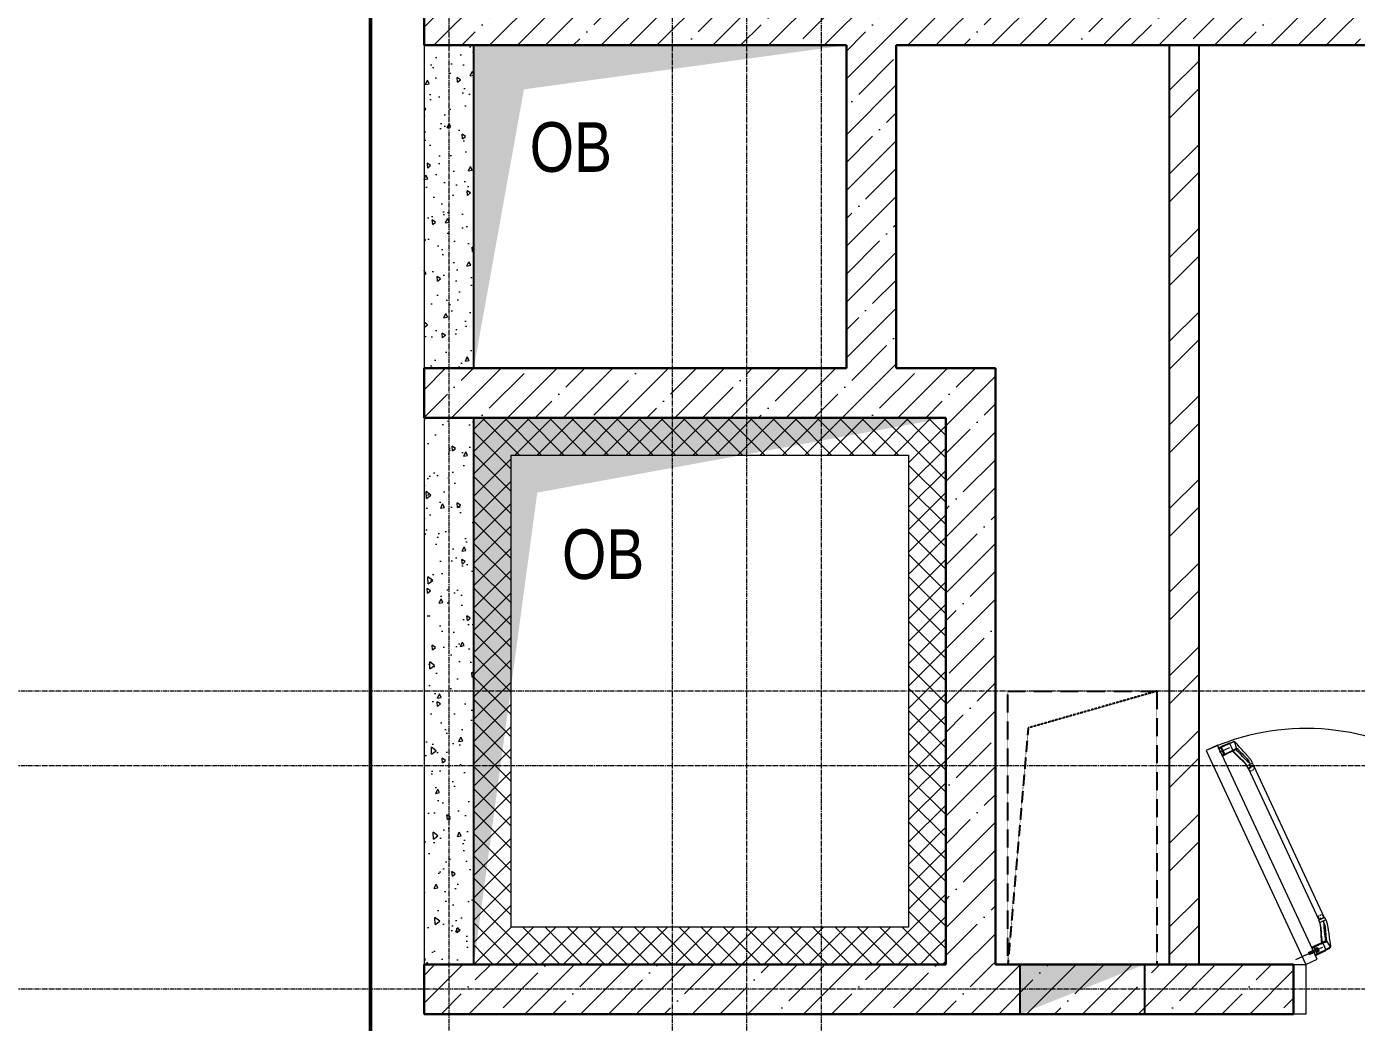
# Model space of a CAD drawing. Header units: millimetres. Extents: x -7155 to 483283, y -227682 to 148426.
# Drawn here: x 9700 to 15053, y 25367 to 29375 of the extents above; entities that cross this region are included whole.
import ezdxf

# ---------------------------------------------------------------- set-up
doc = ezdxf.new("R2010")
doc.units = ezdxf.units.MM
for name, pattern in [('CENTER2', [28.575, 19.05, -3.175, 3.175, -3.175]), ('CENTERLINE', [30, 12, -1.5, 3, -1.5, 12]), ('HIDDEN', [9.525, 6.35, -3.175])]:
    doc.linetypes.add(name, pattern=pattern)
for name, color, linetype, lineweight in [('АР_Двери_внутренние', 5, 'Continuous', 9), ('АР_Двери_внутренние_антипаника', 7, 'Continuous', 0), ('АР_Стены ЖБ', 7, 'Continuous', 30), ('АР_Стены кирпич', 32, 'Continuous', 25), ('АР_Стены ПЕНОблок', 52, 'Continuous', 20), ('АР_Утеплитель', 31, 'Continuous', 0), ('АР_Штриховка', 8, 'Continuous', 0), ('ОВ_Шахты', 1, 'Continuous', 5)]:
    doc.layers.add(name, color=color, linetype=linetype, lineweight=lineweight)
doc.layers.add('АР_Оси_РД_100', color=7, linetype='Continuous', lineweight=0, true_color=0x525252)
doc.layers.add('РД_Оси_100', color=7, linetype='Continuous', lineweight=0, true_color=0x525252)
doc.styles.add('style1', font='ARIALN.TTF')

# ---------------------------------------------------------------- blocks, each defined once
blk = doc.blocks.new('СОШ_2200_АР_ОСИ_М100_28.05.24')
at = {"layer": 'АР_Оси_РД_100', "linetype": 'CENTER2'}
for points in [[(11400, 139938.679), (11400, -6155)], [(12000.12, -6155), (12300, -5755), (12300, 139538.679), (12000, 139938.679)], [(12600, -6155), (12600, 139938.679)], [(13200, -6155), (12900, -5755), (12900, 139538.679), (13220.167, 139939.357)], [(29555, 26700), (-5454.958, 26700), (-5954.958, 26850)], [(29555, 26400), (-5454.958, 26400), (-5954.958, 26250)], [(29555, 25500), (-5954.958, 25500)]]:
    blk.add_lwpolyline(points, dxfattribs=at)

msp = doc.modelspace()

# ---------------------------------------------------------------- hatches: boundary and pattern name
at = {"layer": 'АР_Штриховка', "linetype": 'Continuous', "lineweight": 5, "true_color": 0x000000}
h = msp.add_hatch(dxfattribs=at)
h.set_pattern_fill('ANSI35', color=18, scale=25, angle=1.3e-14, style=0)
h.paths.add_polyline_path([(11300, 29300), (11500, 29500), (11500, 30600), (11300, 30600)], flags=0)
h.paths.add_polyline_path([(11300, 32400), (11500, 32400), (11500, 33500), (11300, 33700)], flags=0)
h = msp.add_hatch(dxfattribs=at)
h.set_pattern_fill('ANSI35', color=18, scale=25, style=0)
h.paths.add_polyline_path([(11500, 29500), (11300, 29300), (13000, 29300), (13066.7, 29350), (13000, 29500)], flags=0)
h.paths.add_polyline_path([(13000, 29500), (13066.7, 29350), (13200, 29300), (18100, 29300), (18233.3, 29350), (18300, 29500)], flags=0)
h.paths.add_polyline_path([(18300, 29500), (18233.3, 29350), (18300, 29300), (20000, 29300), (20050, 29366.7), (20000, 29500)], flags=0)
h = msp.add_hatch(dxfattribs=at)
h.set_pattern_fill('ANSI35', color=18, scale=25, angle=-360, style=0)
h.paths.add_polyline_path([(13200, 29300), (13066.7, 29350), (13000, 29300), (13000, 28000), (13066.7, 27950), (13200, 28000)], flags=0)
at = {"layer": 'АР_Штриховка', "linetype": 'Continuous', "lineweight": 0, "true_color": 0x000000}
h = msp.add_hatch(dxfattribs=at)
h.set_pattern_fill('AR-CONC', color=18, angle=45, style=0)
h.paths.add_polyline_path([(11300, 28000), (11500, 28000), (11500, 29300), (11300, 29300)], flags=0)
h = msp.add_hatch(dxfattribs=at)
h.set_pattern_fill('ANSI32', color=18, scale=25, angle=-360, style=0)
h.paths.add_polyline_path([(14420, 29300), (14300, 29300), (14300, 25600), (14420, 25600)], flags=0)
at = {"layer": 'АР_Штриховка', "linetype": 'Continuous', "lineweight": 5, "true_color": 0x000000}
h = msp.add_hatch(dxfattribs=at)
h.set_pattern_fill('ANSI35', color=18, scale=25, angle=-360, style=0)
h.paths.add_polyline_path([(11300, 28000), (11300, 27800), (13000, 27800), (13066.7, 27950), (13000, 28000)], flags=0)
h.paths.add_polyline_path([(13200, 28000), (13066.7, 27950), (13000, 27800), (13400, 27800), (13600, 28000)], flags=0)
h = msp.add_hatch(dxfattribs=at)
h.set_pattern_fill('ANSI35', color=18, scale=25, angle=-360, style=0)
h.paths.add_polyline_path([(13600, 28000), (13400, 27800), (13400, 25600), (13466.7, 25550), (13600, 25600)], flags=0)
at = {"layer": 'АР_Штриховка', "linetype": 'Continuous', "lineweight": 0, "true_color": 0x000000}
h = msp.add_hatch(dxfattribs=at)
h.set_pattern_fill('AR-CONC', color=18, angle=45, style=0)
h.paths.add_polyline_path([(11300, 25600), (11500, 25600), (11500, 27800), (11300, 27800)], flags=0)
h = msp.add_hatch(dxfattribs=at)
h.set_pattern_fill('ANSI37', color=18, scale=20, style=0)
h.paths.add_polyline_path([(11500, 25600), (11650, 25750), (11650, 27650), (11500, 27800)], flags=0)
h = msp.add_hatch(dxfattribs=at)
h.set_pattern_fill('ANSI37', color=18, scale=20, angle=-360, style=0)
h.paths.add_polyline_path([(11500, 27800), (11650, 27650), (13250, 27650), (13400, 27800)], flags=0)
h = msp.add_hatch(dxfattribs=at)
h.set_pattern_fill('ANSI37', color=18, scale=20, angle=-360, style=0)
h.paths.add_polyline_path([(13400, 27800), (13250, 27650), (13250, 25750), (13400, 25600)], flags=0)
h = msp.add_hatch(dxfattribs=at)
h.set_pattern_fill('ANSI37', color=18, scale=20, style=0)
h.paths.add_polyline_path([(13400, 25600), (13250, 25750), (11650, 25750), (11500, 25600)], flags=0)
at = {"layer": 'АР_Штриховка', "linetype": 'Continuous', "lineweight": 5, "true_color": 0x000000}
h = msp.add_hatch(dxfattribs=at)
h.set_pattern_fill('ANSI35', color=18, scale=25, style=0)
h.paths.add_polyline_path([(18300, 25400), (18100, 25600), (16300, 25600), (16300, 25400)], flags=0)
h.paths.add_polyline_path([(14800, 25400), (14800, 25600), (13600, 25600), (13466.7, 25550), (13400, 25400)], flags=0)
h.paths.add_polyline_path([(13400, 25400), (13466.7, 25550), (13400, 25600), (11300, 25600), (11300, 25400)], flags=0)

# ---------------------------------------------------------------- linework, layer by layer
at = {"color": 18, "linetype": 'Continuous', "true_color": 0x000000}
for p, q in [((11500, 28000), (11500, 29300)), ((11500, 29300), (13000, 29300)), ((13000, 29300), (13000, 28000)), ((13000, 28000), (11500, 28000)), ((11500, 25600), (11500, 27800)), ((11500, 27800), (13400, 27800)), ((13400, 27800), (13400, 25600)), ((13400, 25600), (11500, 25600)), ((13700, 25400), (13700, 25600)), ((13700, 25600), (14200, 25600)), ((14200, 25600), (14200, 25400)), ((14200, 25400), (13700, 25400))]:
    msp.add_line(p, q, dxfattribs=at)
at = {"color": 18, "linetype": 'HIDDEN', "ltscale": 0.07, "true_color": 0x000000}
for p, q in [((13650, 26700), (14250, 26700)), ((13650, 25600), (13650, 26700)), ((14250, 26700), (13731.9, 26551.9)), ((14250, 26700), (14250, 25600)), ((13731.9, 26551.9), (13650, 25600)), ((14250, 25600), (13650, 25600))]:
    msp.add_line(p, q, dxfattribs=at)
at = {"color": 1, "lineweight": 50}
msp.add_lwpolyline([(12013, 13770), (8049, 13770), (8049, 23114), (8049, 23114), (340.2, 23121.1), (340.2, 26400), (8107, 26400), (8107, 38493), (11900, 38493), (11906.3, 33940.1), (11084, 33940.1), (11084, 32130), (11084, 25094), (20554, 25094), (20520, 26066), (26487, 26066), (26487, 25653), (27232, 25653), (27232, 22077), (26434, 22077), (26434, 21700), (11906, 21700), (11906, 13770)], dxfattribs=at)
at = {"color": 18, "linetype": 'Continuous', "true_color": 0x000000}
for points in [[(11500, 28000), (11500, 29300), (11702, 29122.4), (13000, 29300)], [(11500, 25600), (11500, 27800), (11755.8, 27499.5), (13400, 27800)], [(13700, 25400), (13700, 25600), (13950, 25500), (14200, 25600)]]:
    msp.add_solid(points, dxfattribs=at)
at = {"layer": 'АР_Двери_внутренние', "color": 18, "linetype": 'Continuous', "lineweight": 9, "true_color": 0x000000}
for points in [[(14850, 25600), (14895.3, 25621.1), (14493.8, 26482.1), (14448.5, 26461)], [(14850, 25400), (14800, 25400), (14800, 25600), (14850, 25600)]]:
    msp.add_lwpolyline(points, close=True, dxfattribs=at)
msp.add_arc((14850, 25600), 950, 0, 115, dxfattribs=at)
at = {"layer": 'АР_Двери_внутренние_антипаника', "color": 18, "linetype": 'Continuous', "true_color": 0x000000}
for p, q in [((14498.5, 26471.8), (14507.1, 26475.7)), ((14513.9, 26438.8), (14498.5, 26471.8)), ((14508.2, 26471.8), (14500.2, 26468.2)), ((14507, 26475.3), (14507.1, 26475.7)), ((14507.1, 26474.5), (14507, 26475.3)), ((14508, 26475.9), (14507.1, 26475.7)), ((14507.3, 26473.9), (14507.1, 26474.5)), ((14507.6, 26473.2), (14507.3, 26473.9)), ((14507.9, 26472.5), (14507.6, 26473.2)), ((14508.2, 26471.8), (14507.9, 26472.5)), ((14508.5, 26475.8), (14508, 26475.9)), ((14508.2, 26471.8), (14510.4, 26472.9)), ((14520.1, 26446.2), (14508.2, 26471.8)), ((14509, 26475.7), (14508.5, 26475.8)), ((14509.5, 26475.4), (14509, 26475.7)), ((14509.9, 26475), (14509.5, 26475.4)), ((14510.5, 26474.1), (14509.9, 26475)), ((14510.4, 26473.9), (14510.3, 26473.6)), ((14510.3, 26473.6), (14510.3, 26473.3)), ((14510.3, 26473.3), (14510.4, 26473.1)), ((14510.5, 26474.1), (14510.4, 26473.9)), ((14510.4, 26473.1), (14510.4, 26472.9)), ((14510.4, 26472.9), (14522.4, 26447.2)), ((14513.8, 26475.6), (14510.5, 26474.1)), ((14512.3, 26442.4), (14520.1, 26446.2)), ((14517.6, 26477.3), (14513.8, 26475.6)), ((14521, 26478.9), (14517.6, 26477.3)), ((14520.1, 26446.2), (14522.4, 26447.2)), ((14520.5, 26445.5), (14520.1, 26446.2)), ((14520.8, 26444.8), (14520.5, 26445.5)), ((14525.3, 26480.9), (14521, 26478.9)), ((14522.4, 26447.2), (14522.5, 26447)), ((14522.5, 26447), (14522.6, 26446.9)), ((14522.6, 26446.9), (14522.8, 26446.7)), ((14522.8, 26446.7), (14522.9, 26446.6)), ((14522.9, 26446.6), (14523.2, 26446.5)), ((14523.2, 26446.5), (14523.4, 26446.5)), ((14523.4, 26446.5), (14526.7, 26448.1)), ((14523.7, 26445.5), (14523.4, 26446.5)), ((14523.6, 26444.4), (14523.7, 26444.9)), ((14523.7, 26444.9), (14523.7, 26445.5)), ((14528.8, 26482.6), (14525.3, 26480.9)), ((14554, 26458.9), (14526.3, 26444.7)), ((14526.7, 26448.1), (14530.6, 26449.9)), ((14532.6, 26484.3), (14528.8, 26482.6)), ((14530.6, 26449.9), (14534.1, 26451.5)), ((14536, 26485.9), (14532.6, 26484.3)), ((14534.1, 26451.5), (14538.4, 26453.5)), ((14539.7, 26487.4), (14536, 26485.9)), ((14538.4, 26453.5), (14542, 26455.2)), ((14543.4, 26489), (14539.7, 26487.4)), ((14541.1, 26490.1), (14541.7, 26490.2)), ((14541.7, 26490.2), (14542.4, 26490.1)), ((14541.8, 26490.2), (14550, 26493.5)), ((14542, 26455.2), (14544.9, 26456.6)), ((14542.4, 26490.1), (14543, 26489.6)), ((14543, 26489.6), (14543.4, 26489)), ((14543.5, 26490.9), (14543.2, 26490.8)), ((14556, 26462.1), (14543.4, 26489)), ((14561, 26495.6), (14543.5, 26488.9)), ((14555.9, 26462.3), (14543.5, 26488.9)), ((14544.9, 26456.6), (14547.5, 26457.8)), ((14547.5, 26457.8), (14550.3, 26459.2)), ((14550, 26493.5), (14558.7, 26496.8)), ((14550.3, 26459.2), (14553.1, 26460.6)), ((14553.1, 26460.6), (14556, 26462.1)), ((14554, 26458.9), (14554.7, 26458.5)), ((14555.3, 26459.6), (14554.1, 26458.9)), ((14554.3, 26459.1), (14556, 26460)), ((14554.4, 26459.1), (14555, 26459.2)), ((14554.7, 26458.5), (14561, 26451.8)), ((14554.7, 26458.5), (14555.1, 26458.3)), ((14555, 26459.2), (14555.2, 26459.2)), ((14555.1, 26458.3), (14555.5, 26458.2)), ((14555.2, 26459.2), (14555.4, 26459.2)), ((14555.8, 26460), (14555.3, 26459.6)), ((14555.4, 26459.2), (14555.6, 26459.1)), ((14555.5, 26458.2), (14556.1, 26458.2)), ((14555.6, 26459.1), (14556.2, 26459)), ((14556.1, 26460.7), (14555.8, 26460)), ((14555.9, 26462.3), (14558.8, 26463.8)), ((14556, 26461.9), (14555.9, 26462.3)), ((14556, 26462.1), (14556.2, 26461.4)), ((14556, 26461.9), (14556, 26461.9)), ((14556, 26460), (14557.4, 26460.7)), ((14556, 26460), (14556, 26460.1)), ((14556.2, 26461.4), (14556.1, 26460.7)), ((14556.1, 26458.2), (14557.2, 26458.6)), ((14556.2, 26459), (14557, 26458.8)), ((14557, 26458.8), (14557.2, 26458.6)), ((14557.6, 26458.8), (14557.2, 26458.6)), ((14557.2, 26458.6), (14564.6, 26450.7)), ((14557.4, 26460.7), (14558.3, 26461.2)), ((14564.2, 26462.4), (14557.6, 26458.8)), ((14558.3, 26461.2), (14558.8, 26461.5)), ((14559, 26496.8), (14558.7, 26496.8)), ((14558.7, 26461.6), (14558.9, 26461.7)), ((14558.8, 26461.5), (14558.7, 26461.6)), ((14558.8, 26461.5), (14558.7, 26461.4)), ((14558.8, 26463.8), (14561.4, 26465.2)), ((14558.9, 26461.7), (14559.3, 26462)), ((14559.3, 26496.9), (14559, 26496.8)), ((14560, 26496.7), (14559.3, 26496.9)), ((14561, 26496.9), (14559.3, 26496.9)), ((14559.3, 26462), (14559.3, 26462)), ((14560.6, 26496.2), (14560, 26496.7)), ((14561, 26495.6), (14560.6, 26496.2)), ((14563.3, 26496), (14561, 26496.9)), ((14561.7, 26495.7), (14561, 26495.6)), ((14561, 26451.8), (14566.7, 26446)), ((14561.4, 26465.2), (14563.9, 26466.6)), ((14562.5, 26495.4), (14561.7, 26495.7)), ((14564.1, 26494.6), (14562.5, 26495.4)), ((14564.8, 26494.8), (14563.3, 26496)), ((14563.4, 26495.9), (14563.3, 26496)), ((14563.9, 26495.4), (14563.4, 26495.9)), ((14564.1, 26494.6), (14563.9, 26495.4)), ((14563.9, 26466.6), (14566.4, 26468)), ((14570.2, 26470.3), (14564.1, 26494.6)), ((14569.1, 26465.1), (14564.2, 26462.4)), ((14564.6, 26450.7), (14571.6, 26443.7)), ((14566.1, 26493.4), (14564.8, 26494.8)), ((14572.9, 26486), (14566.1, 26493.4)), ((14566.4, 26468), (14568.9, 26469.4)), ((14566.7, 26446), (14571.9, 26440.9)), ((14568.8, 26467.3), (14568.3, 26466.9)), ((14568.4, 26466.9), (14568.3, 26466.9)), ((14568.4, 26466.8), (14568.4, 26466.9)), ((14568.4, 26466.7), (14568.4, 26466.8)), ((14568.5, 26466.6), (14568.4, 26466.7)), ((14568.6, 26466.5), (14568.5, 26466.6)), ((14569.4, 26467.2), (14568.6, 26466.5)), ((14568.7, 26466.5), (14568.6, 26466.5)), ((14568.9, 26466), (14568.7, 26466.5)), ((14569.1, 26468), (14568.8, 26467.3)), ((14568.9, 26469.4), (14569, 26469.5)), ((14568.9, 26469.4), (14569.1, 26468.7)), ((14569, 26465.6), (14568.9, 26466)), ((14569, 26469.5), (14569.1, 26469.6)), ((14569.1, 26465.4), (14569, 26465.6)), ((14569.1, 26469.6), (14569.1, 26469.6)), ((14569.1, 26469.6), (14569.2, 26469.6)), ((14569.1, 26468.7), (14569.1, 26468)), ((14569.2, 26465.2), (14569.1, 26465.4)), ((14569.2, 26465.2), (14569.1, 26465.1)), ((14569.2, 26469.7), (14569.5, 26470)), ((14569.2, 26469.6), (14569.2, 26469.7)), ((14569.2, 26469.7), (14569.2, 26469.7)), ((14569.2, 26469.7), (14569.2, 26469.7)), ((14569.2, 26469.7), (14569.2, 26469.7)), ((14569.2, 26469.7), (14569.2, 26469.7)), ((14569.2, 26469.7), (14569.2, 26469.7)), ((14569.2, 26469.7), (14569.2, 26469.7)), ((14569.2, 26469.7), (14569.2, 26469.7)), ((14569.2, 26469.7), (14569.2, 26469.7)), ((14569.2, 26469.7), (14569.2, 26469.7)), ((14569.2, 26469.7), (14569.2, 26469.7)), ((14569.2, 26469.7), (14569.2, 26469.7)), ((14570.4, 26465.9), (14569.2, 26465.2)), ((14576.4, 26457.1), (14569.2, 26465.2)), ((14570, 26468.1), (14569.4, 26467.2)), ((14569.5, 26470), (14569.8, 26470.3)), ((14569.8, 26470.3), (14570, 26470.4)), ((14570, 26470.4), (14570.2, 26470.3)), ((14570.3, 26469.3), (14570, 26468.1)), ((14570.2, 26470.3), (14570.3, 26469.3)), ((14570.2, 26470.3), (14571.4, 26470.1)), ((14571.5, 26467), (14570.4, 26465.9)), ((14571.4, 26470.1), (14572.1, 26469.8)), ((14572.4, 26468.1), (14571.5, 26467)), ((14572.1, 26469.8), (14572.8, 26469.2)), ((14572.8, 26469.2), (14572.4, 26468.1)), ((14572.8, 26469.2), (14580.1, 26461.4)), ((14579, 26479.4), (14572.9, 26486)), ((14582.9, 26449.8), (14576.4, 26457.1)), ((14584.5, 26473.4), (14579, 26479.4)), ((14580.1, 26461.4), (14586.9, 26454.6)), ((14588.8, 26443.2), (14582.9, 26449.8)), ((14589.4, 26468), (14584.5, 26473.4)), ((14586.9, 26454.6), (14593.1, 26448.5)), ((14593.8, 26463.2), (14589.4, 26468)), ((14593.1, 26448.5), (14598.8, 26442.9)), ((14597.8, 26458.9), (14593.8, 26463.2)), ((14601.3, 26455), (14597.8, 26458.9)), ((14605.7, 26450.2), (14601.3, 26455)), ((14609.3, 26446.1), (14605.7, 26450.2)), ((14612.4, 26442.6), (14609.3, 26446.1)), ((14522.4, 26442.8), (14513.9, 26438.8)), ((14521.2, 26444.2), (14520.8, 26444.8)), ((14521.6, 26443.6), (14521.2, 26444.2)), ((14522.1, 26443), (14521.6, 26443.6)), ((14522.4, 26442.8), (14522.1, 26443)), ((14524.3, 26443.7), (14522.4, 26442.8)), ((14522.4, 26442.8), (14523.1, 26443.4)), ((14523.1, 26443.4), (14523.4, 26443.8)), ((14523.4, 26443.8), (14523.6, 26444.4)), ((14526.3, 26444.7), (14524.3, 26443.7)), ((14571.6, 26443.7), (14578.1, 26437.4)), ((14571.9, 26440.9), (14576.4, 26436.6)), ((14576.4, 26436.6), (14580.5, 26432.7)), ((14578.1, 26437.4), (14584.1, 26431.7)), ((14580.5, 26432.7), (14584.2, 26429.3)), ((14584.1, 26431.7), (14589.6, 26426.5)), ((14584.2, 26429.3), (14587.5, 26426.3)), ((14587.5, 26426.3), (14590.4, 26423.6)), ((14594.3, 26437.2), (14588.8, 26443.2)), ((14589.6, 26426.5), (14594.4, 26421.8)), ((14590.4, 26423.6), (14593.7, 26420.5)), ((14593.7, 26420.5), (14596.5, 26417.8)), ((14599.5, 26431.9), (14594.3, 26437.2)), ((14594.4, 26421.8), (14598.7, 26417.4)), ((14596.5, 26417.8), (14599.4, 26415)), ((14598.7, 26417.4), (14602.2, 26413.4)), ((14598.8, 26442.9), (14603.9, 26437.6)), ((14599.4, 26415), (14602.4, 26411.8)), ((14604.4, 26427.1), (14599.5, 26431.9)), ((14602.2, 26413.4), (14605, 26409.7)), ((14602.4, 26411.8), (14605.4, 26408.4)), ((14603.9, 26437.6), (14608.6, 26432.6)), ((14608.8, 26422.8), (14604.4, 26427.1)), ((14605, 26409.7), (14606.8, 26407.1)), ((14605.4, 26408.4), (14608.2, 26404.8)), ((14606.8, 26407.1), (14608.4, 26404.6)), ((14608.1, 26404.9), (14609, 26403.7)), ((14608.6, 26432.6), (14612.8, 26427.9)), ((14613, 26419), (14608.8, 26422.8)), ((14609, 26403.7), (14610.2, 26401.7)), ((14611.4, 26399.5), (14610.2, 26401.7)), ((14611.3, 26399.5), (14615.6, 26390.4)), ((14611.4, 26399.5), (14611.5, 26399.6)), ((14611.5, 26399.6), (14625.7, 26406.2)), ((14615, 26439.6), (14612.4, 26442.6)), ((14612.8, 26427.9), (14616.4, 26423.2)), ((14616.8, 26415.6), (14613, 26419)), ((14617.2, 26437.1), (14615, 26439.6)), ((14615.6, 26390.4), (14629.9, 26397.1)), ((14616.4, 26423.2), (14619.5, 26418.6)), ((14619.5, 26413.4), (14616.8, 26415.6)), ((14629.8, 26396), (14616.9, 26389.9)), ((14619, 26434.9), (14617.2, 26437.1)), ((14620.5, 26433.2), (14619, 26434.9)), ((14619.5, 26418.6), (14621.4, 26415.2)), ((14622, 26411.2), (14619.5, 26413.4)), ((14621.7, 26431.7), (14620.5, 26433.2)), ((14621.4, 26415.2), (14622.9, 26412)), ((14623.1, 26429.9), (14621.7, 26431.7)), ((14624.1, 26408.8), (14622, 26411.2)), ((14622.9, 26412), (14624.3, 26409)), ((14624.9, 26427.6), (14623.1, 26429.9)), ((14625.7, 26406.2), (14624.1, 26408.8)), ((14624.3, 26409), (14625.7, 26406.2)), ((14626.8, 26424.9), (14624.9, 26427.6)), ((14625.7, 26406.2), (14635.3, 26410.7)), ((14629, 26421.9), (14626.8, 26424.9)), ((14629.7, 26420.7), (14629, 26421.9)), ((14630.4, 26419.6), (14629.7, 26420.7)), ((14639.1, 26400.3), (14629.8, 26396)), ((14629.9, 26397.1), (14639.5, 26401.6)), ((14631.1, 26418.6), (14630.4, 26419.6)), ((14631.7, 26417.6), (14631.1, 26418.6)), ((14632.2, 26416.7), (14631.7, 26417.6)), ((14633.2, 26414.9), (14632.2, 26416.7)), ((14635.3, 26410.7), (14633.2, 26414.9)), ((14639.5, 26401.6), (14635.3, 26410.7)), ((14639.6, 26401.6), (14635.3, 26410.7)), ((14639.1, 26400.3), (14924, 25789.4)), ((14616.9, 26389.9), (14901.8, 25779.1)), ((14901.4, 25777.7), (14915.7, 25784.4)), ((14905.6, 25768.7), (14901.4, 25777.7)), ((14914.7, 25785.1), (14901.8, 25779.1)), ((14905.6, 25768.7), (14906.5, 25766.4)), ((14905.6, 25768.7), (14905.7, 25768.7)), ((14905.7, 25768.7), (14919.9, 25775.3)), ((14907.3, 25764.1), (14906.5, 25766.4)), ((14907.7, 25762.7), (14907.3, 25764.1)), ((14908.5, 25760.3), (14907.6, 25763.1)), ((14908.6, 25758.4), (14907.6, 25762.9)), ((14909.3, 25757.3), (14908.5, 25760.3)), ((14909.3, 25753.9), (14908.6, 25758.4)), ((14910.4, 25752.7), (14909.3, 25757.3)), ((14909.8, 25749.6), (14909.3, 25753.9)), ((14910.1, 25745.6), (14909.8, 25749.6)), ((14911.2, 25747.4), (14910.4, 25752.7)), ((14924, 25789.4), (14914.7, 25785.1)), ((14915.7, 25784.4), (14925.3, 25788.9)), ((14919.9, 25775.3), (14929.6, 25779.9)), ((14919.9, 25775.3), (14920.9, 25772.4)), ((14921.2, 25772.5), (14919.9, 25775.3)), ((14920.9, 25772.4), (14921.4, 25769.3)), ((14922.6, 25769.5), (14921.2, 25772.5)), ((14921.4, 25769.3), (14921.5, 25766)), ((14921.5, 25766), (14921.5, 25762.5)), ((14921.5, 25762.5), (14921.6, 25757.4)), ((14921.6, 25757.4), (14921.8, 25751.8)), ((14921.8, 25751.8), (14922.3, 25745.6)), ((14924, 25766.2), (14922.6, 25769.5)), ((14925.4, 25762.6), (14924, 25766.2)), ((14925.3, 25788.9), (14929.6, 25779.9)), ((14925.3, 25788.9), (14929.6, 25779.9)), ((14927, 25757.3), (14925.4, 25762.6)), ((14928.3, 25751.5), (14927, 25757.3)), ((14929.2, 25745.3), (14928.3, 25751.5)), ((14929.6, 25779.9), (14931.5, 25775.5)), ((14931.5, 25775.5), (14932.2, 25773.6)), ((14932.2, 25773.6), (14932.5, 25772.6)), ((14932.5, 25772.6), (14932.9, 25771.5)), ((14932.9, 25771.5), (14933.3, 25770.4)), ((14933.3, 25770.4), (14933.7, 25769.1)), ((14933.7, 25769.1), (14934.1, 25767.8)), ((14934.1, 25767.8), (14935, 25764.2)), ((14935, 25764.2), (14935.8, 25761)), ((14935.8, 25761), (14936.4, 25758.2)), ((14936.4, 25758.2), (14936.9, 25755.9)), ((14936.9, 25755.9), (14937.3, 25754)), ((14937.3, 25754), (14937.7, 25751.8)), ((14937.7, 25751.8), (14938.2, 25748.9)), ((14938.2, 25748.9), (14938.7, 25745.7)), ((14910.4, 25741.7), (14910.1, 25745.6)), ((14910.6, 25737.1), (14910.4, 25741.7)), ((14910.8, 25733.1), (14910.6, 25737.1)), ((14911, 25728.7), (14910.8, 25733.1)), ((14911.3, 25723.7), (14911, 25728.7)), ((14911.8, 25741.4), (14911.2, 25747.4)), ((14911.6, 25718.1), (14911.3, 25723.7)), ((14912, 25711.8), (14911.6, 25718.1)), ((14912.3, 25734.6), (14911.8, 25741.4)), ((14912.5, 25704.6), (14912, 25711.8)), ((14912.8, 25727.1), (14912.3, 25734.6)), ((14913.3, 25696.5), (14912.5, 25704.6)), ((14913.3, 25718.9), (14912.8, 25727.1)), ((14913.9, 25709.8), (14913.3, 25718.9)), ((14914.4, 25687.4), (14913.3, 25696.5)), ((14914.8, 25700), (14913.9, 25709.8)), ((14916.1, 25689.2), (14914.8, 25700)), ((14922.3, 25745.6), (14922.8, 25738.8)), ((14922.8, 25738.8), (14923.6, 25731.4)), ((14923.6, 25731.4), (14924.6, 25723.3)), ((14924.6, 25723.3), (14925.9, 25714.5)), ((14925.9, 25714.5), (14927.3, 25704.9)), ((14927.3, 25704.9), (14928.8, 25694.2)), ((14930, 25738.5), (14929.2, 25745.3)), ((14930.8, 25731.1), (14930, 25738.5)), ((14931.4, 25723.2), (14930.8, 25731.1)), ((14932.1, 25714.5), (14931.4, 25723.2)), ((14933, 25704.9), (14932.1, 25714.5)), ((14934.2, 25694.4), (14933, 25704.9)), ((14938.7, 25745.7), (14939.3, 25741.8)), ((14939.3, 25741.8), (14940, 25737.2)), ((14940, 25737.2), (14940.8, 25731.7)), ((14940.8, 25731.7), (14941.7, 25725.3)), ((14941.7, 25725.3), (14942.4, 25720.1)), ((14942.4, 25720.1), (14943.2, 25714.3)), ((14943.2, 25714.3), (14944, 25707.8)), ((14944, 25707.8), (14945, 25700.6)), ((14945, 25700.6), (14946, 25692.6)), ((14878.9, 25656.4), (14858.7, 25646.9)), ((14879.2, 25655.7), (14860, 25644.2)), ((14861.2, 25641.6), (14882.4, 25648.9)), ((14882.7, 25648.2), (14862.5, 25638.8)), ((14881.6, 25672.7), (14873.1, 25668.8)), ((14873.1, 25668.8), (14888.5, 25635.7)), ((14874.8, 25665.2), (14882.7, 25668.8)), ((14883.5, 25673.5), (14881.6, 25672.7)), ((14881.6, 25672.7), (14882.6, 25672.9)), ((14881.6, 25672.7), (14881.6, 25672.3)), ((14881.6, 25672.3), (14881.7, 25671.5)), ((14881.7, 25671.5), (14881.9, 25670.9)), ((14881.9, 25670.9), (14882.1, 25670.2)), ((14882.1, 25670.2), (14882.4, 25669.5)), ((14882.4, 25669.5), (14882.7, 25668.8)), ((14882.6, 25672.9), (14883.1, 25672.8)), ((14882.7, 25668.8), (14885, 25669.9)), ((14882.7, 25668.8), (14894.7, 25643.1)), ((14883.1, 25672.8), (14883.6, 25672.6)), ((14885.6, 25674.4), (14883.5, 25673.5)), ((14883.6, 25672.6), (14884.1, 25672.4)), ((14884.1, 25672.4), (14884.5, 25672)), ((14884.5, 25672), (14885.1, 25671.1)), ((14884.9, 25670.9), (14885.1, 25671.1)), ((14884.9, 25670.6), (14884.9, 25670.9)), ((14884.9, 25670.4), (14884.9, 25670.6)), ((14884.9, 25670.2), (14884.9, 25670.4)), ((14884.9, 25670.1), (14884.9, 25670.2)), ((14885, 25669.9), (14884.9, 25670.1)), ((14897, 25644.2), (14885, 25669.9)), ((14885.1, 25671.1), (14888.4, 25672.6)), ((14914.3, 25686.6), (14885.6, 25674.4)), ((14894.7, 25643.1), (14886.8, 25639.4)), ((14888.4, 25672.6), (14892.3, 25674.4)), ((14890.6, 25667), (14890.8, 25667.1)), ((14892.3, 25665.3), (14890.6, 25667)), ((14892.5, 25665.4), (14890.8, 25667.1)), ((14890.8, 25667.1), (14894.3, 25667)), ((14892.3, 25674.4), (14895.8, 25676)), ((14893.9, 25663.4), (14892.3, 25665.3)), ((14894.1, 25663.5), (14892.5, 25665.4)), ((14894.7, 25666), (14893.1, 25666)), ((14893.1, 25666), (14894.3, 25664.5)), ((14894.5, 25665.9), (14893.2, 25665.9)), ((14895.3, 25661.2), (14893.9, 25663.4)), ((14895.5, 25661.3), (14894.1, 25663.5)), ((14894.3, 25667), (14894.7, 25666)), ((14894.3, 25664.5), (14895.4, 25662.9)), ((14894.4, 25667), (14894.6, 25667.1)), ((14895.1, 25665.6), (14894.4, 25667)), ((14894.4, 25658.6), (14895.3, 25661.2)), ((14894.4, 25658.6), (14894.6, 25658.7)), ((14896.9, 25657.7), (14894.4, 25658.6)), ((14894.5, 25665.9), (14894.7, 25666)), ((14894.6, 25667.1), (14896.2, 25667.8)), ((14895.3, 25665.7), (14894.6, 25667.1)), ((14894.6, 25658.7), (14895.5, 25661.3)), ((14897.1, 25657.8), (14894.6, 25658.7)), ((14894.7, 25643.1), (14897, 25644.2)), ((14894.7, 25643.1), (14895, 25642.4)), ((14895, 25642.4), (14895.4, 25641.8)), ((14895.1, 25665.6), (14895.3, 25665.7)), ((14895.1, 25665.4), (14895.1, 25665.6)), ((14895.2, 25665.3), (14895.1, 25665.4)), ((14895.3, 25665.2), (14895.2, 25665.3)), ((14895.3, 25666.6), (14896.2, 25667)), ((14895.6, 25665.9), (14895.3, 25666.6)), ((14895.3, 25665.5), (14895.3, 25665.7)), ((14895.4, 25665.4), (14895.3, 25665.5)), ((14895.4, 25665.1), (14895.3, 25665.2)), ((14895.3, 25661.2), (14895.5, 25661.3)), ((14895.5, 25665.3), (14895.4, 25665.4)), ((14895.5, 25665), (14895.4, 25665.1)), ((14895.4, 25662.9), (14896.4, 25661.2)), ((14895.6, 25665.2), (14895.5, 25665.3)), ((14895.7, 25665), (14895.5, 25665)), ((14895.6, 25665.8), (14895.6, 25665.9)), ((14895.6, 25665.9), (14895.6, 25665.9)), ((14895.7, 25665.7), (14895.6, 25665.8)), ((14895.8, 25665.1), (14895.6, 25665.2)), ((14895.8, 25665.7), (14895.7, 25665.7)), ((14895.7, 25665.7), (14895.7, 25665.7)), ((14895.8, 25664.9), (14895.7, 25665)), ((14896.4, 25661.2), (14895.7, 25659.2)), ((14895.7, 25659.2), (14897.6, 25658.5)), ((14895.8, 25676), (14900.1, 25678)), ((14895.9, 25665.7), (14895.8, 25665.7)), ((14895.8, 25665.7), (14895.8, 25665.7)), ((14895.9, 25665.1), (14895.8, 25665.1)), ((14895.9, 25664.9), (14895.8, 25664.9)), ((14896.4, 25665.9), (14895.9, 25665.7)), ((14895.9, 25665.7), (14895.9, 25665.7)), ((14896, 25665), (14895.9, 25665.1)), ((14896, 25665), (14895.9, 25664.9)), ((14895.9, 25664.1), (14896, 25664.2)), ((14895.9, 25663.9), (14895.9, 25664.1)), ((14896, 25663.7), (14895.9, 25663.9)), ((14896, 25666.9), (14896.3, 25666.3)), ((14896, 25665), (14896.2, 25665.1)), ((14896.1, 25665), (14896, 25665)), ((14896, 25664.3), (14896.1, 25664.4)), ((14896, 25664.2), (14896, 25664.3)), ((14896, 25663.6), (14896, 25663.7)), ((14896.1, 25663.4), (14896, 25663.6)), ((14896.2, 25665.1), (14896.1, 25665)), ((14896.1, 25664.4), (14896.2, 25664.5)), ((14896.1, 25663.4), (14896.3, 25663.5)), ((14896.3, 25662.8), (14896.1, 25663.4)), ((14896.2, 25667.8), (14896.9, 25666.4)), ((14896.2, 25667), (14896.5, 25666.4)), ((14896.2, 25665.8), (14896.4, 25665.9)), ((14896.3, 25665.8), (14896.2, 25665.8)), ((14896.8, 25665.3), (14896.2, 25665.1)), ((14896.2, 25664.5), (14896.4, 25664.6)), ((14896.2, 25664.4), (14896.3, 25664.5)), ((14896.2, 25664.3), (14896.2, 25664.4)), ((14896.2, 25664.2), (14896.2, 25664.3)), ((14896.2, 25664), (14896.2, 25664.2)), ((14896.2, 25663.8), (14896.2, 25664)), ((14896.2, 25663.7), (14896.2, 25663.8)), ((14896.3, 25663.5), (14896.2, 25663.7)), ((14896.3, 25666.3), (14896.5, 25666.4)), ((14896.3, 25666.3), (14896.3, 25666.2)), ((14896.3, 25666.2), (14896.3, 25666.1)), ((14896.3, 25666.1), (14896.3, 25666.1)), ((14896.3, 25666.1), (14896.3, 25666)), ((14896.3, 25666), (14896.3, 25666)), ((14896.3, 25666), (14896.3, 25665.9)), ((14896.3, 25665.9), (14896.3, 25665.9)), ((14896.3, 25665.9), (14896.3, 25665.8)), ((14896.3, 25664.5), (14896.4, 25664.6)), ((14896.5, 25662.9), (14896.3, 25663.5)), ((14896.3, 25662.8), (14896.5, 25662.9)), ((14896.4, 25662.7), (14896.3, 25662.8)), ((14896.5, 25665.9), (14896.4, 25665.9)), ((14896.4, 25664.6), (14897, 25664.9)), ((14896.5, 25662.6), (14896.4, 25662.7)), ((14896.5, 25666.4), (14896.5, 25666.3)), ((14896.5, 25666.3), (14896.5, 25666.2)), ((14896.5, 25666.2), (14896.5, 25666.2)), ((14896.5, 25666.2), (14896.5, 25666.1)), ((14896.5, 25666.1), (14896.5, 25666.1)), ((14896.5, 25666.1), (14896.5, 25666)), ((14896.5, 25666), (14896.5, 25666)), ((14896.5, 25666), (14896.5, 25665.9)), ((14896.6, 25662.8), (14896.5, 25662.9)), ((14896.6, 25662.4), (14896.5, 25662.6)), ((14896.6, 25663.7), (14896.7, 25663.8)), ((14896.7, 25663.6), (14896.6, 25663.7)), ((14896.7, 25662.7), (14896.6, 25662.8)), ((14896.7, 25662.3), (14896.6, 25662.4)), ((14896.7, 25663.9), (14897.3, 25664.2)), ((14896.7, 25663.8), (14896.7, 25663.9)), ((14896.7, 25663.9), (14896.7, 25663.9)), ((14896.7, 25663.9), (14896.7, 25663.9)), ((14896.7, 25663.8), (14896.7, 25663.8)), ((14896.7, 25663.5), (14896.7, 25663.6)), ((14896.7, 25663.6), (14896.7, 25663.6)), ((14896.7, 25663.5), (14896.7, 25663.5)), ((14896.8, 25663.3), (14896.7, 25663.5)), ((14896.8, 25662.5), (14896.7, 25662.7)), ((14896.8, 25662.3), (14896.7, 25662.3)), ((14896.9, 25665.5), (14896.8, 25665.4)), ((14896.8, 25665.4), (14896.8, 25665.3)), ((14896.8, 25663.2), (14896.8, 25663.3)), ((14896.9, 25663.2), (14896.8, 25663.2)), ((14896.9, 25662.4), (14896.8, 25662.5)), ((14896.9, 25662.2), (14896.8, 25662.3)), ((14896.9, 25666.4), (14896.9, 25666.3)), ((14896.9, 25666.3), (14897, 25666.1)), ((14897, 25665.6), (14896.9, 25665.5)), ((14896.9, 25663.1), (14896.9, 25663.2)), ((14897, 25663.1), (14896.9, 25663.1)), ((14897, 25662.4), (14896.9, 25662.4)), ((14897.1, 25662.2), (14896.9, 25662.2)), ((14896.9, 25657.7), (14897.1, 25657.8)), ((14897.7, 25655.2), (14896.9, 25657.7)), ((14897, 25666.1), (14897, 25665.9)), ((14897, 25665.9), (14897, 25665.7)), ((14897, 25665.7), (14897, 25665.6)), ((14897, 25664.9), (14897.1, 25664.9)), ((14897, 25663), (14897, 25663.1)), ((14897.1, 25663), (14897, 25663)), ((14897.2, 25662.3), (14897, 25662.4)), ((14897, 25661.5), (14897.2, 25661.6)), ((14897.6, 25660.1), (14897, 25661.5)), ((14897.1, 25644), (14897, 25644.2)), ((14897.1, 25664.9), (14897.2, 25664.9)), ((14897.1, 25664.1), (14897.1, 25664.1)), ((14897.1, 25664.1), (14897.1, 25664.1)), ((14897.1, 25664.1), (14897.2, 25664)), ((14897.2, 25663), (14897.1, 25663)), ((14897.1, 25663), (14897.1, 25663)), ((14897.2, 25662.2), (14897.1, 25662.2)), ((14897.9, 25655.3), (14897.1, 25657.8)), ((14897.2, 25643.9), (14897.1, 25644)), ((14897.2, 25664.9), (14897.3, 25664.9)), ((14897.2, 25664), (14897.3, 25664)), ((14897.7, 25663.3), (14897.2, 25663)), ((14897.3, 25662.3), (14897.2, 25662.3)), ((14897.2, 25662.2), (14897.5, 25662.3)), ((14897.2, 25661.6), (14898.8, 25662.3)), ((14897.2, 25662.2), (14897.2, 25662.2)), ((14897.8, 25660.2), (14897.2, 25661.6)), ((14897.5, 25643.6), (14897.2, 25643.9)), ((14897.3, 25664.9), (14897.4, 25664.8)), ((14897.3, 25664.2), (14897.3, 25664.2)), ((14897.3, 25664.2), (14897.4, 25664.2)), ((14897.3, 25664), (14897.3, 25664)), ((14897.3, 25664), (14897.4, 25663.9)), ((14897.4, 25662.3), (14897.3, 25662.3)), ((14897.4, 25664.8), (14897.5, 25664.7)), ((14897.4, 25664.2), (14897.4, 25664.1)), ((14897.4, 25664.1), (14897.5, 25664.1)), ((14897.4, 25663.8), (14897.6, 25663.9)), ((14897.4, 25663.9), (14897.4, 25663.9)), ((14897.4, 25663.9), (14897.4, 25663.8)), ((14897.4, 25663.8), (14897.5, 25663.6)), ((14897.5, 25662.3), (14897.4, 25662.3)), ((14897.5, 25664.7), (14897.6, 25664.6)), ((14897.5, 25664.1), (14897.5, 25664.1)), ((14897.5, 25664.1), (14897.6, 25664)), ((14897.5, 25663.6), (14897.7, 25663.7)), ((14897.5, 25663.6), (14897.5, 25663.6)), ((14897.5, 25663.6), (14897.6, 25663.5)), ((14897.5, 25663.2), (14897.7, 25663.3)), ((14897.6, 25663.3), (14897.5, 25663.2)), ((14897.5, 25663.2), (14897.5, 25663.2)), ((14897.5, 25663.2), (14897.5, 25663.2)), ((14898, 25662.6), (14897.5, 25662.3)), ((14897.7, 25643.5), (14897.5, 25643.6)), ((14897.6, 25664.6), (14897.7, 25664.5)), ((14897.6, 25664), (14897.6, 25664)), ((14897.6, 25664), (14897.6, 25663.9)), ((14897.6, 25663.9), (14897.7, 25663.7)), ((14897.6, 25663.5), (14897.6, 25663.4)), ((14897.6, 25663.4), (14897.6, 25663.4)), ((14897.6, 25663.4), (14897.6, 25663.3)), ((14897.6, 25663.3), (14897.6, 25663.3)), ((14897.6, 25660.1), (14897.8, 25660.2)), ((14897.7, 25660), (14897.6, 25660.1)), ((14897.6, 25658.5), (14898.3, 25656.6)), ((14897.7, 25664.5), (14897.8, 25664.4)), ((14897.7, 25663.7), (14897.7, 25663.7)), ((14897.7, 25663.7), (14897.8, 25663.6)), ((14897.8, 25663.4), (14897.7, 25663.3)), ((14897.7, 25663.3), (14897.7, 25663.3)), ((14897.7, 25663.3), (14897.7, 25663.3)), ((14897.7, 25661.2), (14898.1, 25661.3)), ((14898, 25660.6), (14897.7, 25661.2)), ((14897.8, 25659.8), (14897.7, 25660)), ((14898.2, 25652.7), (14897.7, 25655.2)), ((14898, 25643.5), (14897.7, 25643.5)), ((14897.8, 25664.4), (14897.9, 25664.2)), ((14897.8, 25663.6), (14897.8, 25663.5)), ((14897.8, 25663.5), (14897.8, 25663.5)), ((14897.8, 25663.5), (14897.8, 25663.4)), ((14897.8, 25663.4), (14897.8, 25663.4)), ((14897.9, 25660.1), (14897.8, 25660.2)), ((14897.9, 25659.7), (14897.8, 25659.8)), ((14897.9, 25664.2), (14898.1, 25663.7)), ((14897.9, 25661.2), (14898.2, 25660.7)), ((14898, 25659.9), (14897.9, 25660.1)), ((14898, 25659.6), (14897.9, 25659.7)), ((14898.4, 25652.8), (14897.9, 25655.3)), ((14898.1, 25662.6), (14898, 25662.6)), ((14898, 25660.5), (14898, 25660.6)), ((14898.1, 25660.5), (14898, 25660.5)), ((14898.1, 25659.8), (14898, 25659.9)), ((14898.1, 25659.6), (14898, 25659.6)), ((14901.2, 25645.1), (14898, 25643.5)), ((14898, 25643.5), (14898.3, 25642.5)), ((14898.1, 25663.7), (14898.2, 25663.5)), ((14898.2, 25662.7), (14898.1, 25662.6)), ((14898.1, 25661.3), (14898.4, 25660.8)), ((14898.1, 25660.4), (14898.1, 25660.5)), ((14898.2, 25660.4), (14898.1, 25660.4)), ((14898.1, 25660.4), (14898.1, 25660.4)), ((14898.2, 25659.7), (14898.1, 25659.8)), ((14898.2, 25659.5), (14898.1, 25659.6)), ((14898.2, 25663.5), (14898.2, 25663.3)), ((14898.2, 25663.3), (14898.3, 25663.2)), ((14898.3, 25663), (14898.2, 25662.9)), ((14898.2, 25662.9), (14898.2, 25662.7)), ((14898.2, 25660.7), (14898.4, 25660.8)), ((14898.2, 25660.7), (14898.2, 25660.6)), ((14898.2, 25660.6), (14898.2, 25660.5)), ((14898.2, 25660.5), (14898.2, 25660.5)), ((14898.2, 25660.5), (14898.2, 25660.4)), ((14898.2, 25660.4), (14898.2, 25660.4)), ((14898.2, 25660.4), (14898.2, 25660.4)), ((14898.3, 25660.4), (14898.2, 25660.4)), ((14898.2, 25660.4), (14898.2, 25660.4)), ((14898.2, 25660.4), (14898.2, 25660.4)), ((14898.3, 25659.7), (14898.2, 25659.7)), ((14898.3, 25659.5), (14898.2, 25659.5)), ((14898.2, 25658.8), (14898.5, 25658.9)), ((14898.8, 25657.6), (14898.2, 25658.8)), ((14898.4, 25650.3), (14898.2, 25652.7)), ((14898.3, 25641.9), (14898.2, 25641.3)), ((14898.3, 25663.2), (14898.3, 25663)), ((14898.3, 25660.4), (14898.4, 25660.4)), ((14898.4, 25660.4), (14898.3, 25660.4)), ((14898.3, 25660.4), (14898.3, 25660.4)), ((14898.4, 25659.6), (14898.3, 25659.7)), ((14898.4, 25659.5), (14898.3, 25659.5)), ((14898.3, 25656.6), (14898.8, 25654.7)), ((14898.3, 25642.5), (14898.3, 25641.9)), ((14899, 25661.8), (14898.4, 25661.5)), ((14898.4, 25661.5), (14898.6, 25661)), ((14898.4, 25660.8), (14898.4, 25660.7)), ((14898.4, 25660.7), (14898.4, 25660.6)), ((14898.4, 25660.6), (14898.4, 25660.6)), ((14898.4, 25660.6), (14898.4, 25660.5)), ((14898.4, 25660.5), (14898.4, 25660.5)), ((14898.4, 25660.5), (14898.4, 25660.5)), ((14898.4, 25660.5), (14898.4, 25660.4)), ((14898.4, 25660.4), (14898.4, 25660.4)), ((14898.5, 25659.6), (14898.4, 25659.6)), ((14898.5, 25659.5), (14898.4, 25659.5)), ((14898.6, 25650.4), (14898.4, 25652.8)), ((14898.4, 25650.3), (14898.6, 25650.4)), ((14898.6, 25659.6), (14898.5, 25659.6)), ((14898.5, 25658.9), (14900, 25659.6)), ((14899, 25657.7), (14898.5, 25658.9)), ((14898.6, 25661), (14899.4, 25660.9)), ((14898.7, 25659.6), (14898.6, 25659.6)), ((14900.7, 25653.1), (14898.6, 25650.4)), ((14898.8, 25659.7), (14898.7, 25659.6)), ((14898.8, 25662.3), (14899, 25661.8)), ((14898.9, 25659.9), (14898.8, 25659.8)), ((14898.8, 25659.8), (14898.8, 25659.7)), ((14898.8, 25657.6), (14899, 25657.7)), ((14899.8, 25657.7), (14898.8, 25657.6)), ((14898.8, 25654.7), (14899.2, 25652.9)), ((14899.8, 25660.1), (14898.9, 25660.3)), ((14898.9, 25660.3), (14898.9, 25660.2)), ((14898.9, 25660.2), (14898.9, 25660)), ((14899.6, 25660), (14898.9, 25660.2)), ((14898.9, 25660), (14898.9, 25659.9)), ((14900, 25657.8), (14899, 25657.7)), ((14899.2, 25656.7), (14899.9, 25657.4)), ((14899.2, 25656.7), (14899.4, 25656.8)), ((14899.8, 25655.5), (14899.2, 25656.7)), ((14899.2, 25652.9), (14900.2, 25654.2)), ((14899.2, 25653), (14900, 25654.1)), ((14900.3, 25658.9), (14899.3, 25658.4)), ((14899.3, 25658.4), (14899.4, 25658.2)), ((14899.4, 25660.9), (14899.8, 25660.1)), ((14899.4, 25658.2), (14900.7, 25658.3)), ((14899.4, 25656.8), (14900.2, 25657.5)), ((14900, 25655.6), (14899.4, 25656.8)), ((14899.6, 25660), (14899.8, 25660.1)), ((14899.8, 25657.7), (14900, 25657.8)), ((14899.9, 25657.4), (14899.8, 25657.7)), ((14899.8, 25655.5), (14900, 25655.6)), ((14899.9, 25657.4), (14900.2, 25657.5)), ((14900, 25659.6), (14900.3, 25658.9)), ((14900.2, 25657.5), (14900, 25657.8)), ((14901.5, 25656.4), (14900, 25655.6)), ((14900, 25654.1), (14900.2, 25654.2)), ((14900.1, 25678), (14903.7, 25679.7)), ((14900.9, 25657.7), (14900.1, 25656.8)), ((14900.1, 25656.8), (14900.2, 25656.5)), ((14900.2, 25656.5), (14901.2, 25657)), ((14900.2, 25654.5), (14901.5, 25655.9)), ((14900.2, 25654.5), (14900.4, 25654.6)), ((14900.9, 25653.1), (14900.2, 25654.5)), ((14900.2, 25654.2), (14900.7, 25653.1)), ((14900.4, 25654.6), (14901.7, 25656)), ((14901.1, 25653.2), (14900.4, 25654.6)), ((14900.7, 25658.3), (14900.9, 25657.7)), ((14900.9, 25653.1), (14901.1, 25653.2)), ((14902.8, 25653.2), (14900.9, 25653.1)), ((14901.1, 25654.3), (14901.6, 25654.8)), ((14901.3, 25653.9), (14901.1, 25654.3)), ((14903, 25653.3), (14901.1, 25653.2)), ((14901.2, 25657), (14901.5, 25656.4)), ((14905, 25646.8), (14901.2, 25645.1)), ((14902, 25654), (14901.3, 25653.9)), ((14901.4, 25654.6), (14901.7, 25653.9)), ((14901.5, 25655.9), (14901.7, 25656)), ((14901.6, 25654.8), (14902, 25654)), ((14901.7, 25656), (14902.1, 25655.2)), ((14902.1, 25655.2), (14901.8, 25655)), ((14901.8, 25655), (14902.3, 25654)), ((14902.3, 25654), (14902.6, 25654.1)), ((14902.6, 25654.1), (14903, 25653.3)), ((14902.8, 25653.2), (14903, 25653.3)), ((14903.7, 25679.7), (14906.6, 25681.1)), ((14908.4, 25648.4), (14905, 25646.8)), ((14906.6, 25681.1), (14909.3, 25682.3)), ((14912.7, 25650.4), (14908.4, 25648.4)), ((14909.3, 25682.3), (14912.1, 25683.5)), ((14912.1, 25683.5), (14915, 25684.8)), ((14916.2, 25652), (14912.7, 25650.4)), ((14914.3, 25686.6), (14914.4, 25687.4)), ((14915.6, 25687.1), (14914.3, 25686.6)), ((14914.4, 25687.4), (14914.5, 25687.8)), ((14914.5, 25687.8), (14914.7, 25688.2)), ((14914.6, 25686.7), (14916.4, 25687.4)), ((14914.7, 25688.2), (14915, 25688.6)), ((14914.7, 25686.7), (14915.2, 25687.1)), ((14915, 25688.6), (14916.1, 25689.2)), ((14915, 25684.8), (14918, 25686)), ((14915.2, 25687.3), (14915.3, 25687.4)), ((14915.2, 25687.1), (14915.2, 25687.3)), ((14915.3, 25687.4), (14915.5, 25687.7)), ((14915.5, 25687.7), (14915.8, 25688.2)), ((14916.3, 25687.2), (14915.6, 25687.1)), ((14915.8, 25688.2), (14916.1, 25689)), ((14916.5, 25689.4), (14916.1, 25689.2)), ((14916.1, 25689), (14916.1, 25689.2)), ((14920, 25653.8), (14916.2, 25652)), ((14917, 25687), (14916.3, 25687.2)), ((14916.4, 25687.4), (14917.8, 25688)), ((14916.4, 25687.4), (14916.5, 25687.3)), ((14923.5, 25692.1), (14916.5, 25689.4)), ((14917.5, 25686.6), (14917, 25687)), ((14918, 25686), (14917.5, 25686.6)), ((14917.8, 25688), (14918.8, 25688.4)), ((14917.8, 25686.2), (14917.9, 25686.1)), ((14917.9, 25686.1), (14918, 25685.8)), ((14918, 25685.8), (14921.2, 25687.1)), ((14918, 25686), (14930.5, 25659.1)), ((14918, 25685.8), (14930.5, 25659.2)), ((14918.8, 25688.4), (14919.3, 25688.6)), ((14919.3, 25688.6), (14919.2, 25688.5)), ((14919.3, 25688.6), (14919.4, 25688.4)), ((14919.4, 25688.4), (14919.5, 25688.5)), ((14919.5, 25688.5), (14920, 25688.7)), ((14920, 25688.7), (14920, 25688.7)), ((14923.3, 25655.4), (14920, 25653.8)), ((14921.2, 25687.1), (14923.8, 25688.1)), ((14926.9, 25657.2), (14923.3, 25655.4)), ((14928.8, 25694.2), (14923.5, 25692.1)), ((14923.8, 25688.1), (14926.5, 25689.2)), ((14926.5, 25689.2), (14929.2, 25690.2)), ((14930.5, 25659.1), (14926.9, 25657.2)), ((14930.1, 25694.6), (14928.8, 25694.2)), ((14928.8, 25694.2), (14928.8, 25694.2)), ((14928.8, 25694.2), (14928.9, 25694)), ((14928.9, 25694), (14929, 25693.8)), ((14929, 25693.8), (14929.3, 25693.4)), ((14929.2, 25690.2), (14931.9, 25691.2)), ((14929.3, 25693.4), (14929.5, 25693)), ((14930.5, 25693), (14929.5, 25692.8)), ((14929.5, 25693), (14929.5, 25692.8)), ((14929.5, 25692.8), (14929.5, 25692.7)), ((14929.5, 25692.7), (14929.5, 25692.6)), ((14929.5, 25692.6), (14929.6, 25692.5)), ((14930.2, 25692.5), (14929.6, 25692.4)), ((14929.6, 25692.5), (14929.7, 25692.4)), ((14929.7, 25692.4), (14929.6, 25692.4)), ((14929.9, 25656.6), (14930.4, 25657)), ((14931.7, 25694.8), (14930.1, 25694.6)), ((14930.9, 25692.3), (14930.2, 25692.5)), ((14930.4, 25657.1), (14938.2, 25661.3)), ((14930.4, 25657), (14930.7, 25657.6)), ((14931.6, 25692.9), (14930.5, 25693)), ((14946.9, 25668.3), (14930.5, 25659.2)), ((14930.7, 25658.4), (14930.5, 25659.1)), ((14930.7, 25657.6), (14930.7, 25658.4)), ((14931.5, 25691.8), (14930.9, 25692.3)), ((14931.9, 25691.2), (14931.5, 25691.8)), ((14932.7, 25692.4), (14931.6, 25692.9)), ((14933.1, 25694.7), (14931.7, 25694.8)), ((14932, 25657.9), (14931.7, 25657.8)), ((14931.9, 25691.2), (14932, 25691.3)), ((14932, 25691.3), (14932.1, 25691.3)), ((14932.1, 25691.3), (14932.2, 25691.3)), ((14932.2, 25691.3), (14932.2, 25691.3)), ((14932.2, 25691.3), (14932.2, 25691.3)), ((14932.2, 25691.3), (14932.3, 25691.3)), ((14932.3, 25691.3), (14932.3, 25691.3)), ((14932.3, 25691.3), (14932.3, 25691.3)), ((14932.3, 25691.3), (14932.3, 25691.3)), ((14932.3, 25691.3), (14932.3, 25691.3)), ((14932.3, 25691.3), (14932.3, 25691.3)), ((14932.3, 25691.3), (14932.3, 25691.3)), ((14932.3, 25691.3), (14932.3, 25691.3)), ((14932.3, 25691.3), (14932.3, 25691.3)), ((14932.3, 25691.3), (14932.3, 25691.3)), ((14932.3, 25691.3), (14932.3, 25691.3)), ((14932.3, 25691.3), (14932.7, 25691.2)), ((14933.5, 25691.7), (14932.7, 25692.4)), ((14932.7, 25691.2), (14933.2, 25691.3)), ((14934.2, 25694.4), (14933.1, 25694.7)), ((14933.2, 25691.3), (14933.3, 25691.5)), ((14933.3, 25691.5), (14933.5, 25691.7)), ((14933.5, 25691.7), (14934, 25692.7)), ((14933.5, 25691.7), (14948.1, 25671.4)), ((14934, 25692.7), (14934.2, 25693.5)), ((14934.2, 25693.5), (14934.2, 25694.4)), ((14938.2, 25661.3), (14946.3, 25665.8)), ((14946, 25692.6), (14947.2, 25683.6)), ((14946.5, 25666), (14946.3, 25665.8)), ((14946.8, 25666.2), (14946.5, 25666)), ((14947.9, 25667.5), (14946.8, 25666.2)), ((14947.1, 25666.9), (14946.8, 25666.2)), ((14947.4, 25668.8), (14946.9, 25668.3)), ((14946.9, 25668.3), (14947.1, 25667.6)), ((14947.1, 25667.6), (14947.1, 25666.9)), ((14947.2, 25683.6), (14948.5, 25673.7)), ((14947.7, 25669.6), (14947.4, 25668.8)), ((14948.1, 25671.4), (14947.7, 25669.6)), ((14948.6, 25669.8), (14947.9, 25667.5)), ((14948.1, 25671.4), (14948.5, 25670.7)), ((14948.5, 25673.7), (14948.7, 25671.7)), ((14948.5, 25670.7), (14948.7, 25669.9)), ((14948.7, 25671.7), (14948.6, 25669.8)), ((14948.7, 25669.9), (14948.6, 25669.8)), ((14888.5, 25635.7), (14897, 25639.8)), ((14895.4, 25641.8), (14895.8, 25641.1)), ((14895.8, 25641.1), (14896.1, 25640.6)), ((14896.1, 25640.6), (14896.6, 25640)), ((14896.6, 25640), (14897, 25639.8)), ((14897.7, 25640.4), (14897, 25639.8)), ((14898, 25640.8), (14897.7, 25640.4)), ((14898.2, 25641.3), (14898, 25640.8))]:
    msp.add_line(p, q, dxfattribs=at)
at = {"layer": 'АР_Двери_внутренние_антипаника', "color": 18, "linetype": 'CENTERLINE', "true_color": 0x000000}
for p, q in [((14541.7, 26471.9), (14502.6, 26453.6)), ((14877.2, 25650.6), (14808.6, 25618.6)), ((14916.3, 25668.8), (14877.2, 25650.6))]:
    msp.add_line(p, q, dxfattribs=at)
at = {"layer": 'АР_Двери_внутренние_антипаника', "color": 18, "linetype": 'HIDDEN', "true_color": 0x000000}
for p, q in [((14626.2, 26377.7), (14619.9, 26391.3)), ((14621.4, 26388.7), (14620.1, 26391.4)), ((14627.7, 26391.7), (14621.4, 26388.7)), ((14627.7, 26391.7), (14626.5, 26394.4)), ((14642.6, 26385.4), (14636.2, 26399)), ((14626.2, 26377.7), (14642.6, 26385.4)), ((14898.5, 25794), (14914.8, 25801.7)), ((14898.5, 25794), (14904.8, 25780.5)), ((14910.1, 25786.2), (14903.8, 25783.3)), ((14903.8, 25783.3), (14905.1, 25780.6)), ((14910.1, 25786.2), (14911.4, 25783.5)), ((14914.8, 25801.7), (14921.2, 25788.1)), ((14878.9, 25656.4), (14885.7, 25659.5)), ((14882.7, 25648.2), (14889.5, 25651.4)), ((14885.7, 25659.5), (14889.5, 25651.4))]:
    msp.add_line(p, q, dxfattribs=at)
at = {"layer": 'АР_Двери_внутренние_антипаника', "color": 18, "linetype": 'Continuous', "true_color": 0x000000}
for centre, radius, start, end in [((14914.5, 25562.5), 1000, 111.9284, 114.0442), ((14081.6, 27340.4), 1000, 298.3147, 299.1281), ((14638.7, 26401.2), 1, 295.0065, 25.0065), ((14616.5, 26390.9), 1, 205.0065, 295.0065), ((14902.3, 25778.2), 1, 115.0065, 205.0065), ((14924.4, 25788.5), 1, 25.0065, 115.0065), ((14459.1, 26538.8), 1000, 295.9688, 298.0846), ((15286.1, 24758.1), 1000, 110.8849, 111.6983)]:
    msp.add_arc(centre, radius, start, end, dxfattribs=at)
for p in [(14506.2, 26455.3), (14924.2, 25672.5)]:
    msp.add_point(p, dxfattribs=at)
at = {"layer": 'АР_Стены ЖБ', "color": 18, "linetype": 'Continuous', "lineweight": 30, "true_color": 0x000000}
for p, q in [((11300, 30600), (11300, 29300)), ((11300, 29300), (13000, 29300)), ((13000, 29300), (13000, 28000)), ((13200, 29300), (18100, 29300)), ((13200, 28000), (13200, 29300)), ((11300, 28000), (11300, 27800)), ((13000, 28000), (11300, 28000)), ((13600, 28000), (13200, 28000)), ((13600, 25600), (13600, 28000)), ((11300, 27800), (13000, 27800)), ((13000, 27800), (13400, 27800)), ((13400, 27800), (13400, 25600)), ((13400, 25600), (11300, 25600)), ((11300, 25600), (11300, 25400)), ((14800, 25600), (13600, 25600)), ((14800, 25400), (14800, 25600)), ((11300, 25400), (13400, 25400)), ((13400, 25400), (14800, 25400))]:
    msp.add_line(p, q, dxfattribs=at)
at = {"layer": 'АР_Стены кирпич', "color": 18, "linetype": 'Continuous', "lineweight": 25, "true_color": 0x000000}
for p, q in [((14420, 29300), (14300, 29300)), ((14300, 29300), (14300, 25600)), ((14420, 25600), (14420, 29300)), ((14300, 25600), (14420, 25600))]:
    msp.add_line(p, q, dxfattribs=at)
at = {"layer": 'АР_Стены ПЕНОблок', "color": 18, "linetype": 'Continuous', "lineweight": 20, "true_color": 0x000000}
for p, q in [((11500, 29300), (11300, 29300)), ((11300, 29300), (11300, 28000)), ((11500, 28000), (11500, 29300)), ((11300, 28000), (11500, 28000)), ((11500, 27800), (11300, 27800)), ((11300, 27800), (11300, 25600)), ((11500, 25600), (11500, 27800)), ((11300, 25600), (11500, 25600))]:
    msp.add_line(p, q, dxfattribs=at)
at = {"layer": 'АР_Утеплитель', "color": 18, "linetype": 'Continuous', "lineweight": 0, "true_color": 0x000000}
for p, q in [((11500, 27800), (11500, 25600)), ((13400, 27800), (11500, 27800)), ((13400, 25600), (13400, 27800)), ((11650, 25750), (11650, 27650)), ((11650, 27650), (13250, 27650)), ((13250, 27650), (13250, 25750)), ((13250, 25750), (11650, 25750)), ((11500, 25600), (13400, 25600))]:
    msp.add_line(p, q, dxfattribs=at)

# ---------------------------------------------------------------- block references
at = {"layer": 'РД_Оси_100'}
msp.add_blockref('СОШ_2200_АР_ОСИ_М100_28.05.24', (0, 0), dxfattribs=at)

# ---------------------------------------------------------------- texts
at = {"layer": 'ОВ_Шахты', "color": 18, "lineweight": 50, "true_color": 0x000000, "style": 'style1'}
for p in [(11725.4, 28790.3), (11855.3, 27151.7)]:
    msp.add_text('ОВ', height=200, dxfattribs=at).set_placement(p)

doc.saveas('drawing.dxf')
